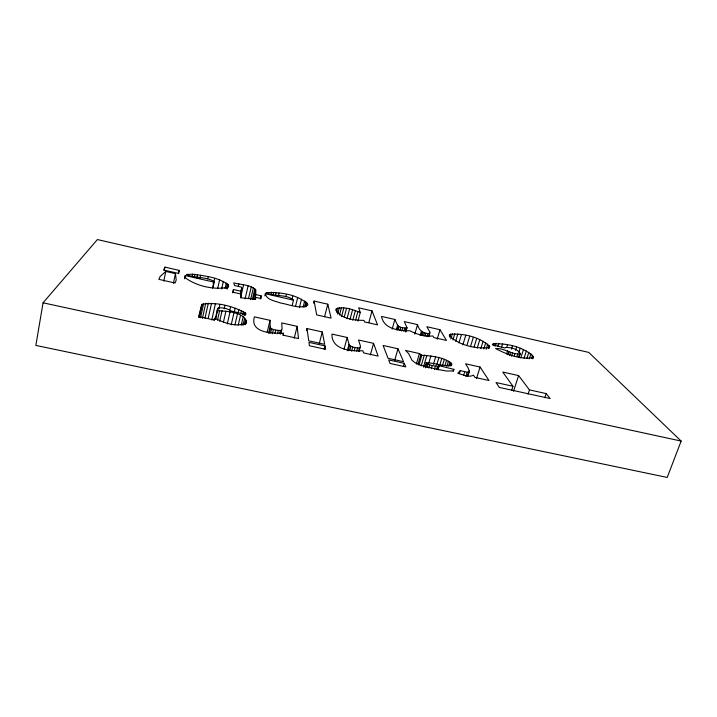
<?xml version="1.0" encoding="UTF-8"?>
<svg xmlns="http://www.w3.org/2000/svg" width="717" height="717" viewBox="0 0 717 717"><rect width="100%" height="100%" fill="white"/><g stroke="black" fill="none" stroke-linecap="round" stroke-linejoin="round"><path stroke-width="1.08" d="M293.513 300.145L265.326 293.746C266.67 300.181 275.211 300.907 280.392 302.977C289.041 304.286 299.267 309.385 307.683 305.299L307.844 304.277C297.6 294.212 280.213 292.142 266.124 292.554C274.477 297.214 286.11 293.692 293.513 300.145L292.186 305.523M240.652 294.544L241.728 288.019L241.351 287.132L234.522 285.509L233.796 282.874C240.975 284.936 250.081 284.425 255.709 289.856L255.808 294.606L261.096 295.807L261.042 298.541L255.7 297.34L255.189 299.482M255.7 297.34L255.619 299.15L240.742 297.797L241.118 294.042L233.088 292.231L233.446 289.543L241.387 291.344M469.268 371.549L468.282 368.171L465.566 363.806L480.076 367.032L488.967 380.512L474.923 377.42L473.507 375.143C468.613 377.976 462.716 374.471 457.805 373.279L460.269 370.581L467.152 372.248L469.268 371.549L467.977 375.744M201.486 305.218L198.726 316.6L214.249 320.015L214.58 318.231C223.776 322.668 236.511 327.83 246.128 322.758C245.895 311.976 225.317 311.07 217.17 310.73L218.102 308.077C222.225 307.297 227.208 308.301 230.614 310.811L245.788 314.673L245.689 313.248C233.258 305.971 216.462 301.785 202.149 304.304L198.842 317.443M43.065 302.807L35.85 345.424L667.204 477.441L681.15 441.072L588.774 352.414L97.378 239.559L43.065 302.807L681.15 441.072M164.283 270.417L164.955 267.136L179.304 270.399L178.614 273.67M163.799 281.127L165.788 271.447L175.45 273.643L176.212 280.051L175.091 283.009L158.851 279.361L160.187 276.43L165.788 271.447M173.433 283.305L175.45 273.643M489.675 346.499L489.496 347.378C476.724 349.412 458.181 345.271 449.281 335.377L449.604 334.543C462.985 332.831 479.852 336.954 489.675 346.499L489.012 348.632M184.538 278.779L185.21 275.57L214.213 282.148L213.039 287.463M192.165 276.368L192.631 274.19C204.721 275.928 218.255 277.138 228.194 284.748L228.678 286.325L228.158 287.284C214.087 290.233 196.673 286.191 185.138 277.712L185.21 275.57M194.235 277.622L194.934 274.36M533.502 356.707L533.287 357.72C520.65 359.647 506.82 354.637 495.698 348.534C504.365 347.853 511.597 354.87 520.085 353.822L520.273 353.427C517.378 348.758 510.656 347.306 505.458 347.485L504.983 348.005L492.31 344.76L492.785 343.909C506.471 343.111 523.562 346.598 533.502 356.707L532.812 358.814M196.834 277.945L197.542 274.683M199.909 278.447L200.608 275.194M199.29 317.398L202.149 304.304M207.67 278.922L208.145 276.753M200.527 317.765L203.619 303.623M202.4 318.393L205.743 303.219M204.999 318.24L208.342 303.103M213.227 283.457L213.711 281.27C205.492 276.368 195.105 278.608 186.483 274.468L192.631 274.19M212.537 288.1L214.688 278.375M208.181 318.393L211.524 303.3M217.681 288.53L219.599 279.881M211.793 319.952L215.387 303.82M214.105 320.365L214.58 318.231M221.634 288.987L223.328 281.405M215.261 319.262L217.484 309.027M215.665 318.957L218.102 308.077M218.918 308.919L219.877 304.617M217.484 320.176L219.635 310.595M225.084 288.494L226.303 283.063M226.447 288.27L227.423 283.923M219.662 321.297L222.055 310.676M227.217 289.112L228.194 284.748M224.215 308.902L224.941 305.684M223.453 322.032L225.927 311.124M232.711 292.751L233.446 289.543M229.816 310.21L230.551 307.001M227.298 323.878L230.032 311.904M238.376 285.966L238.86 283.815M231.197 324.873L233.948 312.899M234.208 312.504L235.185 308.22M240.473 293.459L241.728 288.019M240.625 296.202L241.118 294.042M240.598 297.689L243.556 284.81M234.925 324.944L237.435 314.055M238.116 312.576L238.86 309.359M238.241 325.186L240.509 315.372M240.822 313.625L241.566 310.407M245.115 298.801L248.091 285.931M242.767 314.611L243.511 311.393M241.199 325.357L243.18 316.86M244.138 315.561L244.882 312.343M248.494 298.693L251.237 286.899M245.187 315.399L245.689 313.248M242.964 325.437L244.694 317.99M244.515 324.478L245.761 319.146M250.618 299.616L253.37 287.813M245.375 324.595L246.37 320.32M246.012 323.663L246.514 321.512M252.339 299.509L254.849 288.754M253.433 299.572L255.709 289.856M254.813 298.864L255.808 294.606M260.343 298.989L261.096 295.807M264.806 295.915L265.326 293.746M271.071 294.284L271.582 292.142M272.944 295.485L273.715 292.276M275.651 294.705L276.162 292.572M267.19 332.177L270.049 320.329L254.383 316.851C249.615 333.262 273.034 333.423 283.403 333.226L283.52 335.269L298.505 338.567L297.179 326.36L281.745 322.928L282.059 328.61L280.643 334.185M268.588 333.217L270.139 326.809L270.049 320.329M269.216 333.217L270.515 327.857L270.139 326.809M278.321 296.246L279.092 293.056M270.569 333.038L271.609 328.745L270.515 327.857M272.326 333.781L273.365 329.488L271.609 328.745M274.925 333.342L275.704 330.125L280.383 330.519L281.691 329.919M285.859 296.686L286.37 294.562M277.542 333.763L278.33 330.546M279.603 333.728L280.383 330.519M282.874 335.377L283.403 333.226M291.989 299.33L292.769 296.148M295.574 306.132L297.672 297.645M299.392 307.683L301.507 299.177M294.239 338.128L297.179 326.36M303.103 307.27L304.707 300.88M304.644 307.1L305.98 301.758M305.854 306.894L306.93 302.619M306.455 330.68L306.993 328.547L322.283 331.944L324.684 344.33L308.74 340.826L306.993 328.547M313.58 303.192L314.118 301.077L327.794 304.196L331.075 318.142L316.681 314.897L314.118 301.077M324.541 316.815L327.794 304.196M319.262 343.64L322.283 331.944M324.147 349.116L324.989 345.89L308.964 342.359L309.448 345.773L325.652 349.331L324.989 345.89M335.977 310.766L336.524 308.651C344.339 306.186 352.898 309.726 360.275 312.46L357.953 321.117M336.524 312.307L337.626 308.086M337.644 314.118L339.293 307.799M339.473 315.104L341.4 307.754M341.543 316.591L343.819 307.934M344.268 316.977L346.553 308.328M347.028 318.671L349.609 308.955M350.021 319.415L352.603 309.699M344.07 349.098L347.171 337.474L331.935 334.095C331.406 349.986 351.402 351.393 362.883 350.756L363.555 352.889L378.11 356.098L373.557 343.344L358.545 340.01L360.391 345.952L359.244 351.626M352.791 320.257L355.381 310.542M347.297 350.73L349.027 344.259L347.171 337.474M355.623 320.096L357.935 311.456M348.211 350.756L349.663 345.352L349.027 344.259M349.779 350.47L350.909 346.257L349.663 345.352M351.581 351.222L352.71 347.01L350.909 346.257M354.171 350.792L355.023 347.637L359.387 347.969L360.409 347.324M356.672 351.187L357.523 348.032M358.509 351.213L359.387 347.969M368.852 322.551L372.024 310.882L358.652 307.826L360.275 312.46M370.384 354.888L373.557 343.344M392.19 329.076L394.879 319.459L381.534 316.421C383.765 329.327 399.405 330.734 409.873 330.761C416.855 334.427 424.993 336.649 432.907 335.968L433.812 337.564L446.476 340.432L439.996 329.73L426.866 326.737L429.877 332.061L429.187 336.156M396.411 329.506L397.594 325.294L394.879 319.459M396.931 330.187L398.114 325.966L397.594 325.294M398.123 329.73L399.019 326.558L398.114 325.966M399.853 330.492L400.749 327.319L399.019 326.558M401.78 331.057L402.676 327.875L407.05 327.803L404.298 321.601L417.536 324.613C418.773 330.331 423.675 333.997 429.375 333.468L430.101 333.02M394.637 360.597L397.98 348.776L383.102 345.469L388.058 358.285L403.554 361.7L397.98 348.776M403.877 331.406L404.782 328.243M405.383 331.397L406.288 328.234M405.732 331.102L406.629 327.956M405.849 332.016L407.05 327.803M403.339 366.486L404.245 363.322L388.677 359.898L390.048 363.456L405.795 366.907L404.245 363.322M414.784 334.176L417.536 324.613M420.162 335.547L421.381 331.344M421.255 334.991L422.17 331.837M422.313 335.484L423.227 332.329M423.568 335.932L424.482 332.778M416.308 364.227L419.409 353.544L405.553 350.461L408.636 353.544L411.97 360.266L415.035 362.677L420.565 365.123L435.784 369.076L446.745 371.056L452.732 370.922L453.906 369.38L439.27 365.697L437.567 366.369L432.208 365.545L427.95 364.272L426.14 362.694L424.894 366.943M424.939 336.3L425.853 333.145M418.056 364.164L420.861 354.521L419.409 353.544M426.982 336.64L427.906 333.486M418.952 365.096L421.766 355.435L420.861 354.521M428.461 336.623L429.375 333.468M421.139 365.993L424.267 355.291C433.543 356.403 444.316 357.29 451.629 363.671L451.773 364.89C443.563 367.31 434.601 362.578 426.14 362.694M423.424 367.149L426.866 355.408M425.575 367.821L426.83 363.555M427.009 367.462L427.95 364.272M428.676 363.411L430.872 355.955M428.748 368.099L429.689 364.899M437.191 339.231L439.996 329.73M431.258 368.744L432.208 365.545M433.427 364.344L435.631 356.896M434.457 369.354L435.407 366.163M436.662 365.114L438.867 357.675M436.626 369.56L437.567 366.369M437.684 369.389L438.634 366.199M438.006 369.936L439.27 365.697M439.871 364.872L441.771 358.491M449.702 337.151L450.652 333.97M442.434 365.733L444.343 359.351M450.832 338.953L452.409 333.665M444.979 365.571L446.574 360.248M452.929 339.966L454.829 333.638M446.843 366.486L448.439 361.153M455.645 341.283L457.858 333.916M448.627 366.297L449.909 362.031M450.007 366.073L450.975 362.865M450.984 365.813L451.629 363.671M458.952 342.905L461.488 334.498M453.261 371.496L453.906 369.38M462.877 344.823L465.745 335.386M467.117 344.734L469.671 336.345M459.301 373.745L460.269 370.581M470.433 346.813L473.31 337.375M463.711 375.045L464.679 371.881M474.116 346.876L476.688 338.487M465.862 376.461L467.152 372.248M467.412 376.246L468.703 372.042M467.771 375.959L469.384 370.734M477.208 348.059L479.798 339.67M480.847 348.516L483.124 341.149M483.823 348.919L485.785 342.601M476.473 378.612L480.076 367.032M486.144 349.287L487.784 343.999M488.125 348.552L489.119 345.37M493.377 345.477L494.031 343.38M495.071 346.311L496.056 343.183M497.867 346.454L498.853 343.326M501.622 346.992L502.608 343.873M506.847 346.965L507.511 344.895M506.587 353.965L507.6 350.783M507.896 354.79L508.909 351.599M509.536 355.542L510.558 352.343M511.418 349.179L512.413 346.069M511.544 356.215L512.565 353.024M515.568 350.317L516.563 347.207M514.268 355.766L514.949 353.642M517.038 356.232L517.728 354.108M518.839 352.522L520.175 348.372M518.543 357.236L519.565 354.055M519.063 356.994L520.085 353.822M518.911 357.658L520.273 353.427M520.784 357.926L523.464 349.627M511.597 390.487L512.96 386.266L502.76 372.069L518.606 375.591L529.451 389.896L546.166 393.579L550.154 398.571L499.337 387.431L496.039 382.537L512.96 386.266M524.037 358.204L526.395 350.927M513.533 391.231L518.606 375.591M526.852 358.491L528.886 352.235M529.245 358.867L530.947 353.642M531.557 358.357L532.579 355.211M528.071 394.099L529.451 389.896M544.768 397.756L546.166 393.579M179.304 270.399L178.174 273.338L163.637 270.04L164.955 267.136M336.524 308.651L335.986 309.475C340.181 319.029 354.548 320.365 363.967 320.365L364.514 321.915L377.545 324.855L372.024 310.882M421.766 355.435L424.267 355.291M352.71 347.01L355.023 347.637M273.365 329.488L275.704 330.125M400.749 327.319L402.676 327.875M213.711 281.27L214.213 282.148"/></g></svg>
